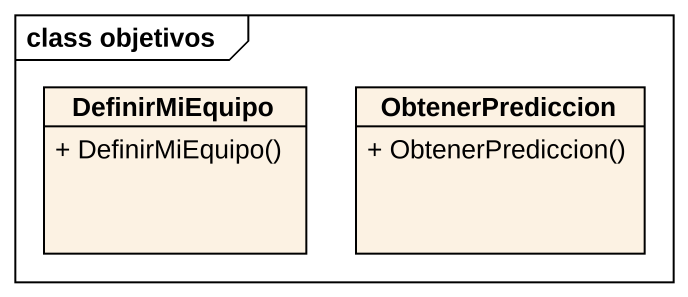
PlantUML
@startuml
mainframe class objetivos
hide circle
hide empty members
skinparam classAttributeIconSize 0
class DefinirMiEquipo {
  + DefinirMiEquipo()
}
class ObtenerPrediccion {
  + ObtenerPrediccion()
}
@enduml
